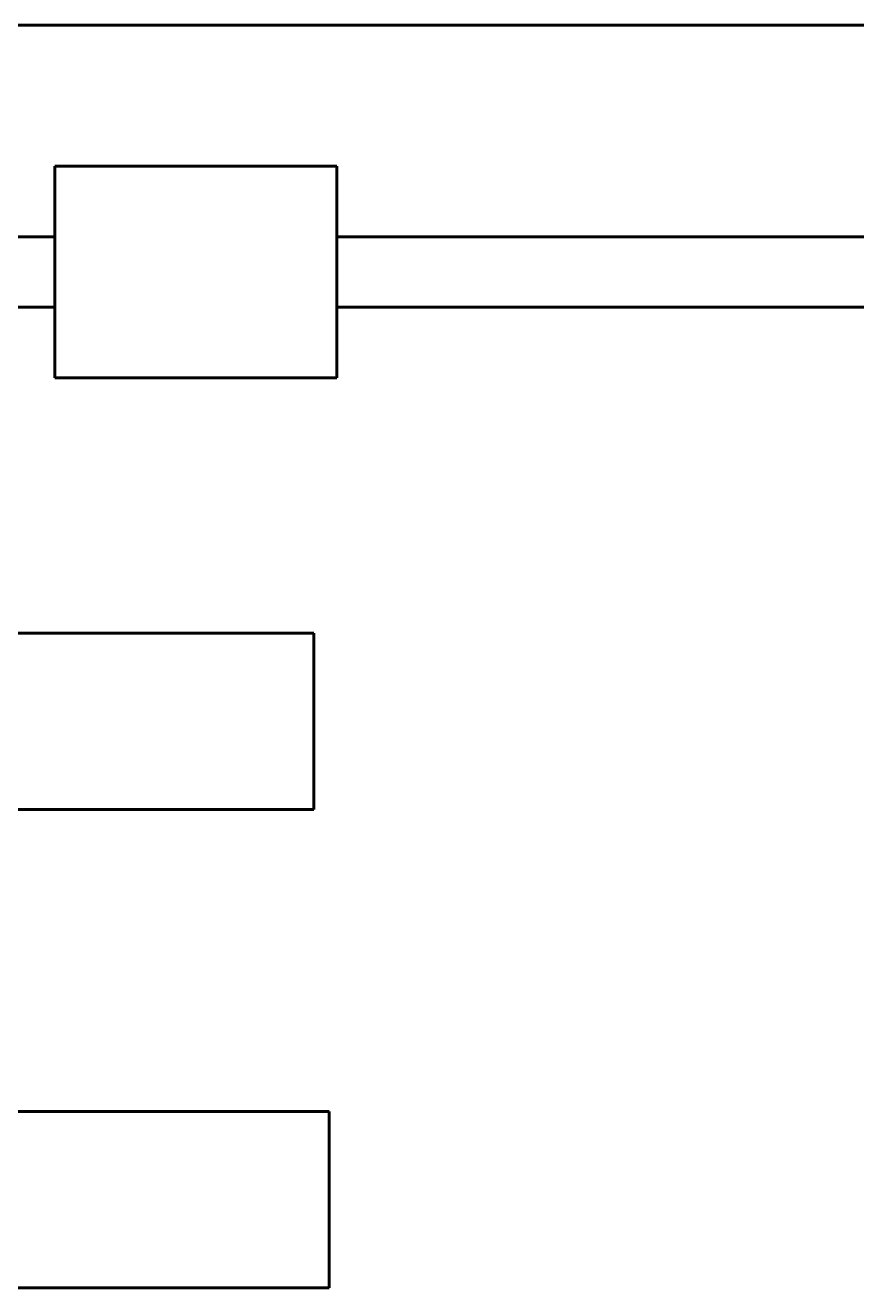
# Model space of a CAD drawing. Extents: x 0 to 297, y 0 to 292.
# Drawn here: x 101.14 to 107.04, y 107.15 to 116.11 of the extents above; entities that cross this region are included whole.
import ezdxf

# ---------------------------------------------------------------- set-up
doc = ezdxf.new("R2010")
doc.units = 0
doc.header["$MEASUREMENT"] = 0
doc.linetypes.add('K5LT_BASIC', pattern=[0])
doc.layers.add('Системный слой', color=7, linetype='Continuous')

# ---------------------------------------------------------------- blocks, each defined once
blk = doc.blocks.new('*U')
at = {"layer": 'Системный слой', "linetype": 'K5LT_BASIC', "lineweight": 60}
for p, q in [((103.1865, 111.7948), (100.6865, 111.7948)), ((103.1865, 110.5448), (103.1865, 111.7948)), ((100.6865, 110.5448), (103.1865, 110.5448)), ((103.2959, 108.4041), (100.7959, 108.4041)), ((103.2959, 107.1541), (103.2959, 108.4041)), ((100.7959, 107.1541), (103.2959, 107.1541))]:
    blk.add_line(p, q, dxfattribs=at)

msp = doc.modelspace()

# ---------------------------------------------------------------- linework, layer by layer
at = {"layer": 'Системный слой', "linetype": 'K5LT_BASIC', "lineweight": 60}
for p, q in [((109.3503, 116.1064), (63.8503, 116.1064)), ((103.35, 115.1064), (101.35, 115.1064)), ((101.35, 113.6064), (101.35, 115.1064)), ((101.35, 115.1064), (101.35, 113.6064)), ((101.35, 115.1064), (103.35, 115.1064)), ((103.35, 115.1064), (103.35, 113.6064)), ((103.35, 115.1064), (103.35, 113.6064)), ((95.3503, 114.6065), (101.3503, 114.6065)), ((109.3497, 114.6066), (103.35, 114.6066)), ((101.35, 114.1064), (95.35, 114.1064)), ((109.35, 114.1064), (103.35, 114.1064)), ((103.35, 113.6064), (101.35, 113.6064)), ((101.35, 113.6064), (103.35, 113.6064)), ((102.6, 113.6064), (101.85, 113.6064))]:
    msp.add_line(p, q, dxfattribs=at)

# ---------------------------------------------------------------- block references
at = {"layer": 'Системный слой'}
msp.add_blockref('*U', (0, 0), dxfattribs=at)
msp.add_blockref('*U', (0, 0), dxfattribs=at)
msp.add_blockref('*U', (0, 0), dxfattribs=at)
msp.add_blockref('*U', (0, 0), dxfattribs=at)
msp.add_blockref('*U', (0, 0), dxfattribs=at)
msp.add_blockref('*U', (0, 0), dxfattribs=at)
msp.add_blockref('*U', (0, 0), dxfattribs=at)
msp.add_blockref('*U', (0, 0), dxfattribs=at)
msp.add_blockref('*U', (0, 0), dxfattribs=at)
msp.add_blockref('*U', (0, 0), dxfattribs=at)
msp.add_blockref('*U', (0, 0), dxfattribs=at)
msp.add_blockref('*U', (0, 0), dxfattribs=at)
msp.add_blockref('*U', (0, 0), dxfattribs=at)
msp.add_blockref('*U', (0, 0), dxfattribs=at)
msp.add_blockref('*U', (0, 0), dxfattribs=at)
msp.add_blockref('*U', (0, 0), dxfattribs=at)
msp.add_blockref('*U', (0, 0), dxfattribs=at)
msp.add_blockref('*U', (0, 0), dxfattribs=at)
msp.add_blockref('*U', (0, 0), dxfattribs=at)
msp.add_blockref('*U', (0, 0), dxfattribs=at)
msp.add_blockref('*U', (0, 0), dxfattribs=at)
msp.add_blockref('*U', (0, 0), dxfattribs=at)
msp.add_blockref('*U', (0, 0), dxfattribs=at)
msp.add_blockref('*U', (0, 0), dxfattribs=at)
msp.add_blockref('*U', (0, 0), dxfattribs=at)
msp.add_blockref('*U', (0, 0), dxfattribs=at)
msp.add_blockref('*U', (0, 0), dxfattribs=at)
msp.add_blockref('*U', (0, 0), dxfattribs=at)
msp.add_blockref('*U', (0, 0), dxfattribs=at)
msp.add_blockref('*U', (0, 0), dxfattribs=at)
msp.add_blockref('*U', (0, 0), dxfattribs=at)
msp.add_blockref('*U', (0, 0), dxfattribs=at)
msp.add_blockref('*U', (0, 0), dxfattribs=at)
msp.add_blockref('*U', (0, 0), dxfattribs=at)
msp.add_blockref('*U', (0, 0), dxfattribs=at)
msp.add_blockref('*U', (0, 0), dxfattribs=at)
msp.add_blockref('*U', (0, 0), dxfattribs=at)
msp.add_blockref('*U', (0, 0), dxfattribs=at)
msp.add_blockref('*U', (0, 0), dxfattribs=at)
msp.add_blockref('*U', (0, 0), dxfattribs=at)
msp.add_blockref('*U', (0, 0), dxfattribs=at)
msp.add_blockref('*U', (0, 0), dxfattribs=at)
msp.add_blockref('*U', (0, 0), dxfattribs=at)
msp.add_blockref('*U', (0, 0), dxfattribs=at)
msp.add_blockref('*U', (0, 0), dxfattribs=at)
msp.add_blockref('*U', (0, 0), dxfattribs=at)
msp.add_blockref('*U', (0, 0), dxfattribs=at)
msp.add_blockref('*U', (0, 0), dxfattribs=at)
msp.add_blockref('*U', (0, 0), dxfattribs=at)
msp.add_blockref('*U', (0, 0), dxfattribs=at)
msp.add_blockref('*U', (0, 0), dxfattribs=at)
msp.add_blockref('*U', (0, 0), dxfattribs=at)
msp.add_blockref('*U', (0, 0), dxfattribs=at)
msp.add_blockref('*U', (0, 0), dxfattribs=at)
msp.add_blockref('*U', (0, 0), dxfattribs=at)
msp.add_blockref('*U', (0, 0), dxfattribs=at)
msp.add_blockref('*U', (0, 0), dxfattribs=at)
msp.add_blockref('*U', (0, 0), dxfattribs=at)
msp.add_blockref('*U', (0, 0), dxfattribs=at)
msp.add_blockref('*U', (0, 0), dxfattribs=at)
msp.add_blockref('*U', (0, 0), dxfattribs=at)
msp.add_blockref('*U', (0, 0), dxfattribs=at)
msp.add_blockref('*U', (0, 0), dxfattribs=at)
msp.add_blockref('*U', (0, 0), dxfattribs=at)
msp.add_blockref('*U', (0, 0), dxfattribs=at)
msp.add_blockref('*U', (0, 0), dxfattribs=at)
msp.add_blockref('*U', (0, 0), dxfattribs=at)
msp.add_blockref('*U', (0, 0), dxfattribs=at)
msp.add_blockref('*U', (0, 0), dxfattribs=at)
msp.add_blockref('*U', (0, 0), dxfattribs=at)
msp.add_blockref('*U', (0, 0), dxfattribs=at)
msp.add_blockref('*U', (0, 0), dxfattribs=at)
msp.add_blockref('*U', (0, 0), dxfattribs=at)
msp.add_blockref('*U', (0, 0), dxfattribs=at)
msp.add_blockref('*U', (0, 0), dxfattribs=at)
msp.add_blockref('*U', (0, 0), dxfattribs=at)
msp.add_blockref('*U', (0, 0), dxfattribs=at)
msp.add_blockref('*U', (0, 0), dxfattribs=at)
msp.add_blockref('*U', (0, 0), dxfattribs=at)
msp.add_blockref('*U', (0, 0), dxfattribs=at)
msp.add_blockref('*U', (0, 0), dxfattribs=at)
msp.add_blockref('*U', (0, 0), dxfattribs=at)
msp.add_blockref('*U', (0, 0), dxfattribs=at)
msp.add_blockref('*U', (0, 0), dxfattribs=at)
msp.add_blockref('*U', (0, 0), dxfattribs=at)
msp.add_blockref('*U', (0, 0), dxfattribs=at)
msp.add_blockref('*U', (0, 0), dxfattribs=at)
msp.add_blockref('*U', (0, 0), dxfattribs=at)
msp.add_blockref('*U', (0, 0), dxfattribs=at)
msp.add_blockref('*U', (0, 0), dxfattribs=at)
msp.add_blockref('*U', (0, 0), dxfattribs=at)
msp.add_blockref('*U', (0, 0), dxfattribs=at)
msp.add_blockref('*U', (0, 0), dxfattribs=at)
msp.add_blockref('*U', (0, 0), dxfattribs=at)
msp.add_blockref('*U', (0, 0), dxfattribs=at)
msp.add_blockref('*U', (0, 0), dxfattribs=at)
msp.add_blockref('*U', (0, 0), dxfattribs=at)
msp.add_blockref('*U', (0, 0), dxfattribs=at)
msp.add_blockref('*U', (0, 0), dxfattribs=at)
msp.add_blockref('*U', (0, 0), dxfattribs=at)
msp.add_blockref('*U', (0, 0), dxfattribs=at)
msp.add_blockref('*U', (0, 0), dxfattribs=at)
msp.add_blockref('*U', (0, 0), dxfattribs=at)
msp.add_blockref('*U', (0, 0), dxfattribs=at)
msp.add_blockref('*U', (0, 0), dxfattribs=at)
msp.add_blockref('*U', (0, 0), dxfattribs=at)
msp.add_blockref('*U', (0, 0), dxfattribs=at)
msp.add_blockref('*U', (0, 0), dxfattribs=at)
msp.add_blockref('*U', (0, 0), dxfattribs=at)
msp.add_blockref('*U', (0, 0), dxfattribs=at)
msp.add_blockref('*U', (0, 0), dxfattribs=at)
msp.add_blockref('*U', (0, 0), dxfattribs=at)
msp.add_blockref('*U', (0, 0), dxfattribs=at)
msp.add_blockref('*U', (0, 0), dxfattribs=at)
msp.add_blockref('*U', (0, 0), dxfattribs=at)
msp.add_blockref('*U', (0, 0), dxfattribs=at)
msp.add_blockref('*U', (0, 0), dxfattribs=at)
msp.add_blockref('*U', (0, 0), dxfattribs=at)
msp.add_blockref('*U', (0, 0), dxfattribs=at)
msp.add_blockref('*U', (0, 0), dxfattribs=at)
msp.add_blockref('*U', (0, 0), dxfattribs=at)
msp.add_blockref('*U', (0, 0), dxfattribs=at)
msp.add_blockref('*U', (0, 0), dxfattribs=at)
msp.add_blockref('*U', (0, 0), dxfattribs=at)
msp.add_blockref('*U', (0, 0), dxfattribs=at)
msp.add_blockref('*U', (0, 0), dxfattribs=at)
msp.add_blockref('*U', (0, 0), dxfattribs=at)
msp.add_blockref('*U', (0, 0), dxfattribs=at)
msp.add_blockref('*U', (0, 0), dxfattribs=at)
msp.add_blockref('*U', (0, 0), dxfattribs=at)
msp.add_blockref('*U', (0, 0), dxfattribs=at)
msp.add_blockref('*U', (0, 0), dxfattribs=at)
msp.add_blockref('*U', (0, 0), dxfattribs=at)
msp.add_blockref('*U', (0, 0), dxfattribs=at)
msp.add_blockref('*U', (0, 0), dxfattribs=at)
msp.add_blockref('*U', (0, 0), dxfattribs=at)
msp.add_blockref('*U', (0, 0), dxfattribs=at)
msp.add_blockref('*U', (0, 0), dxfattribs=at)
msp.add_blockref('*U', (0, 0), dxfattribs=at)
msp.add_blockref('*U', (0, 0), dxfattribs=at)
msp.add_blockref('*U', (0, 0), dxfattribs=at)
msp.add_blockref('*U', (0, 0), dxfattribs=at)
msp.add_blockref('*U', (0, 0), dxfattribs=at)
msp.add_blockref('*U', (0, 0), dxfattribs=at)
msp.add_blockref('*U', (0, 0), dxfattribs=at)
msp.add_blockref('*U', (0, 0), dxfattribs=at)
msp.add_blockref('*U', (0, 0), dxfattribs=at)
msp.add_blockref('*U', (0, 0), dxfattribs=at)
msp.add_blockref('*U', (0, 0), dxfattribs=at)
msp.add_blockref('*U', (0, 0), dxfattribs=at)
msp.add_blockref('*U', (0, 0), dxfattribs=at)
msp.add_blockref('*U', (0, 0), dxfattribs=at)
msp.add_blockref('*U', (0, 0), dxfattribs=at)
msp.add_blockref('*U', (0, 0), dxfattribs=at)
msp.add_blockref('*U', (0, 0), dxfattribs=at)
msp.add_blockref('*U', (0, 0), dxfattribs=at)
msp.add_blockref('*U', (0, 0), dxfattribs=at)
msp.add_blockref('*U', (0, 0), dxfattribs=at)
msp.add_blockref('*U', (0, 0), dxfattribs=at)
msp.add_blockref('*U', (0, 0), dxfattribs=at)
msp.add_blockref('*U', (0, 0), dxfattribs=at)
msp.add_blockref('*U', (0, 0), dxfattribs=at)
msp.add_blockref('*U', (0, 0), dxfattribs=at)
msp.add_blockref('*U', (0, 0), dxfattribs=at)
msp.add_blockref('*U', (0, 0), dxfattribs=at)
msp.add_blockref('*U', (0, 0), dxfattribs=at)
msp.add_blockref('*U', (0, 0), dxfattribs=at)
msp.add_blockref('*U', (0, 0), dxfattribs=at)
msp.add_blockref('*U', (0, 0), dxfattribs=at)
msp.add_blockref('*U', (0, 0), dxfattribs=at)
msp.add_blockref('*U', (0, 0), dxfattribs=at)
msp.add_blockref('*U', (0, 0), dxfattribs=at)
msp.add_blockref('*U', (0, 0), dxfattribs=at)
msp.add_blockref('*U', (0, 0), dxfattribs=at)
msp.add_blockref('*U', (0, 0), dxfattribs=at)
msp.add_blockref('*U', (0, 0), dxfattribs=at)
msp.add_blockref('*U', (0, 0), dxfattribs=at)
msp.add_blockref('*U', (0, 0), dxfattribs=at)
msp.add_blockref('*U', (0, 0), dxfattribs=at)
msp.add_blockref('*U', (0, 0), dxfattribs=at)
msp.add_blockref('*U', (0, 0), dxfattribs=at)
msp.add_blockref('*U', (0, 0), dxfattribs=at)
msp.add_blockref('*U', (0, 0), dxfattribs=at)
msp.add_blockref('*U', (0, 0), dxfattribs=at)
msp.add_blockref('*U', (0, 0), dxfattribs=at)
msp.add_blockref('*U', (0, 0), dxfattribs=at)
msp.add_blockref('*U', (0, 0), dxfattribs=at)
msp.add_blockref('*U', (0, 0), dxfattribs=at)
msp.add_blockref('*U', (0, 0), dxfattribs=at)
msp.add_blockref('*U', (0, 0), dxfattribs=at)
msp.add_blockref('*U', (0, 0), dxfattribs=at)
msp.add_blockref('*U', (0, 0), dxfattribs=at)
msp.add_blockref('*U', (0, 0), dxfattribs=at)
msp.add_blockref('*U', (0, 0), dxfattribs=at)
msp.add_blockref('*U', (0, 0), dxfattribs=at)
msp.add_blockref('*U', (0, 0), dxfattribs=at)
msp.add_blockref('*U', (0, 0), dxfattribs=at)
msp.add_blockref('*U', (0, 0), dxfattribs=at)
msp.add_blockref('*U', (0, 0), dxfattribs=at)
msp.add_blockref('*U', (0, 0), dxfattribs=at)
msp.add_blockref('*U', (0, 0), dxfattribs=at)
msp.add_blockref('*U', (0, 0), dxfattribs=at)
msp.add_blockref('*U', (0, 0), dxfattribs=at)
msp.add_blockref('*U', (0, 0), dxfattribs=at)
msp.add_blockref('*U', (0, 0), dxfattribs=at)
msp.add_blockref('*U', (0, 0), dxfattribs=at)
msp.add_blockref('*U', (0, 0), dxfattribs=at)
msp.add_blockref('*U', (0, 0), dxfattribs=at)
msp.add_blockref('*U', (0, 0), dxfattribs=at)
msp.add_blockref('*U', (0, 0), dxfattribs=at)
msp.add_blockref('*U', (0, 0), dxfattribs=at)
msp.add_blockref('*U', (0, 0), dxfattribs=at)
msp.add_blockref('*U', (0, 0), dxfattribs=at)
msp.add_blockref('*U', (0, 0), dxfattribs=at)
msp.add_blockref('*U', (0, 0), dxfattribs=at)
msp.add_blockref('*U', (0, 0), dxfattribs=at)
msp.add_blockref('*U', (0, 0), dxfattribs=at)
msp.add_blockref('*U', (0, 0), dxfattribs=at)
msp.add_blockref('*U', (0, 0), dxfattribs=at)
msp.add_blockref('*U', (0, 0), dxfattribs=at)
msp.add_blockref('*U', (0, 0), dxfattribs=at)
msp.add_blockref('*U', (0, 0), dxfattribs=at)
msp.add_blockref('*U', (0, 0), dxfattribs=at)
msp.add_blockref('*U', (0, 0), dxfattribs=at)
msp.add_blockref('*U', (0, 0), dxfattribs=at)
msp.add_blockref('*U', (0, 0), dxfattribs=at)
msp.add_blockref('*U', (0, 0), dxfattribs=at)
msp.add_blockref('*U', (0, 0), dxfattribs=at)
msp.add_blockref('*U', (0, 0), dxfattribs=at)
msp.add_blockref('*U', (0, 0), dxfattribs=at)
msp.add_blockref('*U', (0, 0), dxfattribs=at)
msp.add_blockref('*U', (0, 0), dxfattribs=at)
msp.add_blockref('*U', (0, 0), dxfattribs=at)
msp.add_blockref('*U', (0, 0), dxfattribs=at)
msp.add_blockref('*U', (0, 0), dxfattribs=at)
msp.add_blockref('*U', (0, 0), dxfattribs=at)
msp.add_blockref('*U', (0, 0), dxfattribs=at)
msp.add_blockref('*U', (0, 0), dxfattribs=at)
msp.add_blockref('*U', (0, 0), dxfattribs=at)
msp.add_blockref('*U', (0, 0), dxfattribs=at)
msp.add_blockref('*U', (0, 0), dxfattribs=at)
msp.add_blockref('*U', (0, 0), dxfattribs=at)
msp.add_blockref('*U', (0, 0), dxfattribs=at)
msp.add_blockref('*U', (0, 0), dxfattribs=at)
msp.add_blockref('*U', (0, 0), dxfattribs=at)
msp.add_blockref('*U', (0, 0), dxfattribs=at)
msp.add_blockref('*U', (0, 0), dxfattribs=at)
msp.add_blockref('*U', (0, 0), dxfattribs=at)
msp.add_blockref('*U', (0, 0), dxfattribs=at)
msp.add_blockref('*U', (0, 0), dxfattribs=at)
msp.add_blockref('*U', (0, 0), dxfattribs=at)
msp.add_blockref('*U', (0, 0), dxfattribs=at)
msp.add_blockref('*U', (0, 0), dxfattribs=at)
msp.add_blockref('*U', (0, 0), dxfattribs=at)
msp.add_blockref('*U', (0, 0), dxfattribs=at)
msp.add_blockref('*U', (0, 0), dxfattribs=at)
msp.add_blockref('*U', (0, 0), dxfattribs=at)
msp.add_blockref('*U', (0, 0), dxfattribs=at)
msp.add_blockref('*U', (0, 0), dxfattribs=at)
msp.add_blockref('*U', (0, 0), dxfattribs=at)
msp.add_blockref('*U', (0, 0), dxfattribs=at)
msp.add_blockref('*U', (0, 0), dxfattribs=at)
msp.add_blockref('*U', (0, 0), dxfattribs=at)
msp.add_blockref('*U', (0, 0), dxfattribs=at)
msp.add_blockref('*U', (0, 0), dxfattribs=at)
msp.add_blockref('*U', (0, 0), dxfattribs=at)
msp.add_blockref('*U', (0, 0), dxfattribs=at)
msp.add_blockref('*U', (0, 0), dxfattribs=at)
msp.add_blockref('*U', (0, 0), dxfattribs=at)
msp.add_blockref('*U', (0, 0), dxfattribs=at)
msp.add_blockref('*U', (0, 0), dxfattribs=at)
msp.add_blockref('*U', (0, 0), dxfattribs=at)
msp.add_blockref('*U', (0, 0), dxfattribs=at)
msp.add_blockref('*U', (0, 0), dxfattribs=at)
msp.add_blockref('*U', (0, 0), dxfattribs=at)
msp.add_blockref('*U', (0, 0), dxfattribs=at)
msp.add_blockref('*U', (0, 0), dxfattribs=at)
msp.add_blockref('*U', (0, 0), dxfattribs=at)
msp.add_blockref('*U', (0, 0), dxfattribs=at)
msp.add_blockref('*U', (0, 0), dxfattribs=at)
msp.add_blockref('*U', (0, 0), dxfattribs=at)
msp.add_blockref('*U', (0, 0), dxfattribs=at)
msp.add_blockref('*U', (0, 0), dxfattribs=at)
msp.add_blockref('*U', (0, 0), dxfattribs=at)
msp.add_blockref('*U', (0, 0), dxfattribs=at)
msp.add_blockref('*U', (0, 0), dxfattribs=at)
msp.add_blockref('*U', (0, 0), dxfattribs=at)
msp.add_blockref('*U', (0, 0), dxfattribs=at)
msp.add_blockref('*U', (0, 0), dxfattribs=at)
msp.add_blockref('*U', (0, 0), dxfattribs=at)
msp.add_blockref('*U', (0, 0), dxfattribs=at)
msp.add_blockref('*U', (0, 0), dxfattribs=at)
msp.add_blockref('*U', (0, 0), dxfattribs=at)
msp.add_blockref('*U', (0, 0), dxfattribs=at)
msp.add_blockref('*U', (0, 0), dxfattribs=at)
msp.add_blockref('*U', (0, 0), dxfattribs=at)
msp.add_blockref('*U', (0, 0), dxfattribs=at)
msp.add_blockref('*U', (0, 0), dxfattribs=at)
msp.add_blockref('*U', (0, 0), dxfattribs=at)
msp.add_blockref('*U', (0, 0), dxfattribs=at)
msp.add_blockref('*U', (0, 0), dxfattribs=at)
msp.add_blockref('*U', (0, 0), dxfattribs=at)
msp.add_blockref('*U', (0, 0), dxfattribs=at)
msp.add_blockref('*U', (0, 0), dxfattribs=at)
msp.add_blockref('*U', (0, 0), dxfattribs=at)

doc.saveas('drawing.dxf')
